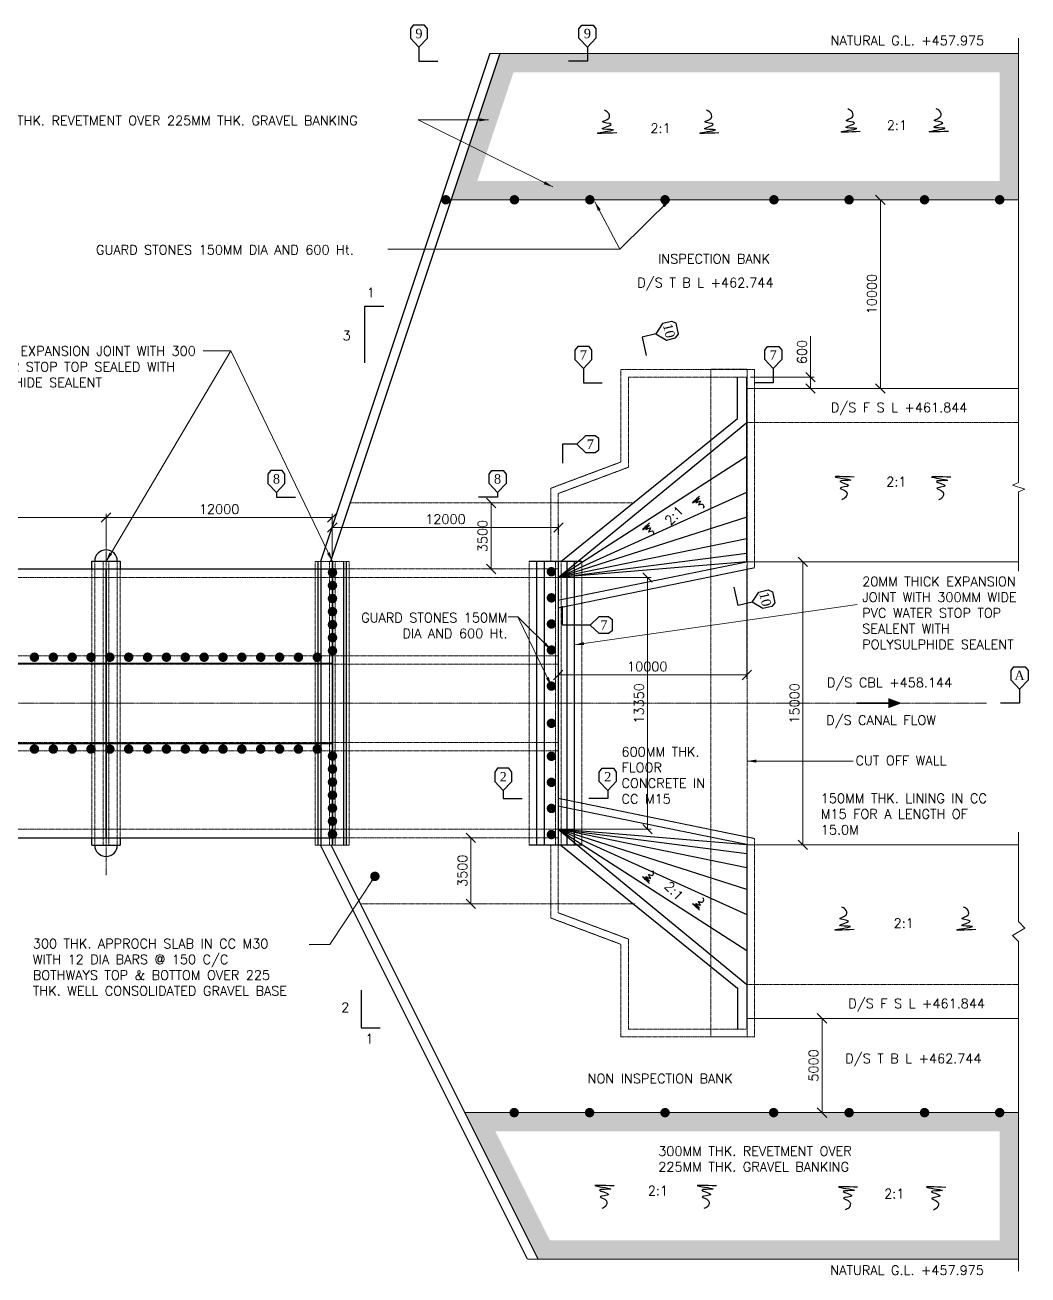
# Model space of a CAD drawing. Header units: millimetres. Extents: x -905235 to 365236, y -24492 to 346419.
# Drawn here: x 192114 to 245303, y 42403 to 108679 of the extents above; entities that cross this region are included whole.
import ezdxf
from ezdxf.enums import TextEntityAlignment as Align

# ---------------------------------------------------------------- set-up
doc = ezdxf.new("R2010")
doc.units = ezdxf.units.MM
doc.header["$LTSCALE"] = 9
doc.linetypes.add('CENTER2', pattern=[1.125, 0.75, -0.125, 0.125, -0.125])
doc.linetypes.add('HIDDEN', pattern=[0.375, 0.25, -0.125])
for name, color, linetype, lineweight in [('CENTER', 8, 'CENTER2', 9), ('R_DASHED', 183, 'HIDDEN', 9), ('R_DIMENSION', 8, 'Continuous', 15), ('R_P.C.C', 94, 'Continuous', 15), ('R_TEXT G', 7, 'Continuous', 18), ('R_TEXT S', 6, 'Continuous', 18), ('SEC MARK', 1, 'Continuous', 25)]:
    doc.layers.add(name, color=color, linetype=linetype, lineweight=lineweight)
doc.styles.add('ROMANS', font='romans.shx')
doc.styles.add('TIMES NR', font='times.ttf')
doc.dimstyles.new('DIM-200', dxfattribs={"dimscale": 200, "dimtxt": 2.5, "dimasz": 2.5, "dimexe": 1, "dimexo": 1, "dimgap": 1, "dimtad": 1, "dimdec": 0, "dimzin": 0, "dimdsep": 46, "dimtxsty": 'ROMANS', "dimblk": 'OBLIQUE', "dimcen": 1, "dimclrd": 256, "dimclre": 256, "dimclrt": 7, "dimadec": 0, "dimazin": 0, "dimtfac": 1, "dimtdec": 0, "dimtofl": 0, "dimtmove": 0, "dimatfit": 3, "dimfxl": 1, "dimtolj": 1, "dimtzin": 0, "dimlwd": 9, "dimlwe": 9, "dimarcsym": 0})
doc.dimstyles.new('DIM-200$0', dxfattribs={"dimscale": 200, "dimtxt": 2.5, "dimasz": 2.5, "dimexe": 1, "dimexo": 1, "dimgap": 1, "dimtad": 1, "dimdec": 0, "dimzin": 0, "dimdsep": 46, "dimtxsty": 'ROMANS', "dimblk": 'OBLIQUE', "dimcen": 1, "dimclrd": 256, "dimclre": 256, "dimclrt": 7, "dimadec": 0, "dimazin": 0, "dimtfac": 1, "dimtdec": 0, "dimtofl": 0, "dimtmove": 0, "dimatfit": 3, "dimfxl": 1, "dimtolj": 1, "dimtzin": 0, "dimlwd": 9, "dimlwe": 9, "dimarcsym": 0})
pattern_1 = [(228.012788, (1005.84, 297), (-11176, -12573), [187.947, -18606.766]), (184.96974, (880.11, 157.3), (16763.999993, 1397.00008), [322.5226, -31929.727]), (132.510447, (558.8, 129.36), (13970.000006, -15366.999995), [227.415, -22514.0975]), (267.27369, (13.97, -219.89), (1397.000003, 27940), [293.7025, -29076.5406]), (292.833654, (0, -513.26), (-6985, 16764), [287.9985, -28511.894]), (357.27369, (111.76, -778.69), (-27940, 1397.000003), [293.7025, -29076.5406]), (37.69424, (405.13, -792.66), (-18160.999999, -13970.000001), [388.4065, -38452.2134]), (72.255328, (712.47, -555.17), (9779.000003, 30733.999999), [366.696, -36302.891]), (121.429566, (824.23, -205.92), (-11176.000002, 18160.999999), [294.697, -29175.05]), (175.23636, (670.56, 45.54), (15367, -1397), [336.442, -16485.665]), (222.397438, (335.28, 73.48), (-16763.9999995, -15367.0000006), [435.093, -43074.225]), (138.814075, (1397, -233.86), (-9779, 8382), [148.5025, -14701.811]), (171.469234, (1285.24, -136.07), (18161, -2793.999997), [282.525, -27970.0514]), (225, (1005.8, -94.2), (-2e-13, -1397), [197.565, -1778.091]), (203.19859, (908.05, 73.48), (6985, 2794), [106.393, -10532.842]), (291.80141, (810.26, 31.57), (-1397, 4191), [150.461, -7372.614]), (30.96376, (866.14, -108.13), (4191, 2794), [244.376, -7901.464]), (161.56505, (1075.7, 17.6), (2794, -1397), [176.708, -4240.994]), (16.38954, (0, 31.57), (13970, 4191), [247.5484, -24507.355]), (70.346176, (237.49, 101.42), (-5588, -15367), [207.6794, -20560.2186]), (293.19859, (1075.69, 297), (-2794, 6985), [212.784, -10426.451]), (343.61046, (1159.51, 101.42), (-13970, 4191), [247.5484, -24507.355]), (339.443955, (0, -834.57), (-6985, 2794), [238.7194, -11697.254]), (294.77514, (223.52, -918.39), (-6985.00001, 15366.999996), [200.02, -19801.9764]), (66.80141, (1089.66, -1100), (2794, 6985), [212.784, -10426.451]), (17.354025, (1173.48, -904.42), (-18161, -5588), [234.1805, -23183.807]), (69.443955, (405.13, -1100), (-2794, -6985), [119.36, -11816.6136]), (101.30993, (1005.84, -1100), (-1397, 5588), [71.233, -7052.097]), (165.96376, (991.87, -1030.15), (4191, -1397), [287.9985, -5471.98]), (186.009006, (712.47, -960.3), (13970, 1397), [266.897, -26422.751]), (303.69007, (866.14, -233.86), (-1397, 2794), [201.478, -4835.477]), (353.157227, (977.9, -401.5), (23749, -2793.999999), [351.756, -34823.805]), (60.945396, (1327.15, -443.41), (-5588, -9779), [143.8295, -14239.166]), (90, (1397, -317.7), (-1397, 1397), [83.82, -1313.18]), (120.256437, (684.53, -918.39), (5588, -9779), [194.077, -19213.6674]), (48.012787, (586.74, -750.75), (11176, 12573), [375.8936, -18418.819]), (0, (838.2, -471.4), (1397, 1397), [363.22, -1033.78]), (325.304846, (1201.42, -471.35), (13970.000005, -9778.999992), [220.885, -21867.624]), (254.0546, (1383.03, -597.08), (-1397, -5588), [203.406, -9966.9075]), (207.645975, (1327.15, -792.66), (-26543.000001, -13969.999998), [331.18, -32786.8554]), (175.426079, (1033.78, -946.33), (-18161, 1397), [350.366, -34686.2156])]

# ---------------------------------------------------------------- blocks, each defined once
blk = doc.blocks.new('_Oblique')
at = {"color": 0, "linetype": 'ByBlock', "lineweight": -2}
blk.add_line((-0.5, -0.5), (0.5, 0.5), dxfattribs=at)
blk = doc.blocks.new('*D51')
at = {"layer": 'Defpoints', "color": 0}
for p in [(230392, 90011), (233769, 90011), (230392, 89411)]:
    blk.add_point(p, dxfattribs=at)
at = {"layer": 'R_DIMENSION', "lineweight": 9}
for p, q in [((233769, 90011), (233769, 92173)), ((230592, 90011), (233969, 90011)), ((233769, 89411), (233769, 90011)), ((230592, 89411), (233969, 89411))]:
    blk.add_line(p, q, dxfattribs=at)
at = {"layer": 'R_DIMENSION', "lineweight": 9, "xscale": 500, "yscale": 500, "zscale": 500}
for p, rotation in [((233769, 90011), 90), ((233769, 89411), 270)]:
    blk.add_blockref('_Oblique', p, dxfattribs=dict(at, rotation=rotation))
at = {"layer": 'R_DIMENSION', "color": 7, "insert": (233319, 91342), "char_height": 500, "attachment_point": 5, "rotation": 90, "style": 'ROMANS'}
blk.add_mtext('\\A1;600', dxfattribs=at)
blk = doc.blocks.new('*D52')
at = {"layer": 'Defpoints', "color": 0}
for p in [(237472, 99411), (238392, 99411), (238392, 89411)]:
    blk.add_point(p, dxfattribs=at)
at = {"layer": 'R_DIMENSION', "lineweight": 9}
for p, q in [((238192, 99411), (237272, 99411)), ((237472, 89411), (237472, 99411)), ((238192, 89411), (237272, 89411))]:
    blk.add_line(p, q, dxfattribs=at)
at = {"layer": 'R_DIMENSION', "lineweight": 9, "xscale": 500, "yscale": 500, "zscale": 500}
for p, rotation in [((237472, 99411), 90), ((237472, 89411), 270)]:
    blk.add_blockref('_Oblique', p, dxfattribs=dict(at, rotation=rotation))
at = {"layer": 'R_DIMENSION', "color": 7, "insert": (237022, 94411), "char_height": 500, "attachment_point": 5, "rotation": 90, "style": 'ROMANS'}
blk.add_mtext('\\A1;10000', dxfattribs=at)
blk = doc.blocks.new('*D4')
at = {"layer": 'Defpoints', "color": 0}
for p in [(234189, 56011), (234189, 51011), (234379, 51011)]:
    blk.add_point(p, dxfattribs=at)
at = {"layer": 'R_DIMENSION', "lineweight": 9}
for p, q in [((234379, 56011), (234379, 51011)), ((234389, 56011), (234579, 56011)), ((234389, 51011), (234579, 51011))]:
    blk.add_line(p, q, dxfattribs=at)
at = {"layer": 'R_DIMENSION', "lineweight": 9, "xscale": 500, "yscale": 500, "zscale": 500}
for p, rotation in [((234379, 56011), 90), ((234379, 51011), 270)]:
    blk.add_blockref('_Oblique', p, dxfattribs=dict(at, rotation=rotation))
at = {"layer": 'R_DIMENSION', "color": 7, "insert": (233929, 53511), "char_height": 500, "attachment_point": 5, "rotation": 90, "style": 'ROMANS'}
blk.add_mtext('\\A1;5000', dxfattribs=at)
blk = doc.blocks.new('*D53')
at = {"layer": 'Defpoints', "color": 0}
for p in [(232456, 80211), (232456, 65211), (233368, 65211)]:
    blk.add_point(p, dxfattribs=at)
at = {"layer": 'R_DIMENSION', "lineweight": 9}
for p, q in [((232656, 80211), (233568, 80211)), ((233368, 80211), (233368, 65211)), ((232656, 65211), (233568, 65211))]:
    blk.add_line(p, q, dxfattribs=at)
at = {"layer": 'R_DIMENSION', "lineweight": 9, "xscale": 500, "yscale": 500, "zscale": 500}
for p, rotation in [((233368, 80211), 90), ((233368, 65211), 270)]:
    blk.add_blockref('_Oblique', p, dxfattribs=dict(at, rotation=rotation))
at = {"layer": 'R_DIMENSION', "color": 7, "insert": (232918, 72711), "char_height": 500, "attachment_point": 5, "rotation": 90, "style": 'ROMANS'}
blk.add_mtext('\\A1;15000', dxfattribs=at)
blk = doc.blocks.new('*D55')
at = {"layer": 'Defpoints', "color": 0}
for p in [(220392, 79386), (220392, 66036), (225125, 66036)]:
    blk.add_point(p, dxfattribs=at)
at = {"layer": 'R_DIMENSION', "lineweight": 9}
for p, q in [((220592, 79386), (225325, 79386)), ((225125, 79386), (225125, 66036)), ((220592, 66036), (225325, 66036))]:
    blk.add_line(p, q, dxfattribs=at)
at = {"layer": 'R_DIMENSION', "lineweight": 9, "xscale": 500, "yscale": 500, "zscale": 500}
for p, rotation in [((225125, 79386), 90), ((225125, 66036), 270)]:
    blk.add_blockref('_Oblique', p, dxfattribs=dict(at, rotation=rotation))
at = {"layer": 'R_DIMENSION', "color": 7, "insert": (224675, 72711), "char_height": 500, "attachment_point": 5, "rotation": 90, "style": 'ROMANS'}
blk.add_mtext('\\A1;13350', dxfattribs=at)
blk = doc.blocks.new('*D61')
at = {"layer": 'Defpoints', "color": 0}
for p in [(230392, 80211), (220392, 74854), (230392, 74218)]:
    blk.add_point(p, dxfattribs=at)
at = {"layer": 'R_DIMENSION', "lineweight": 9}
for p, q in [((230392, 80011), (230392, 74018)), ((220392, 74654), (220392, 74018)), ((220392, 74218), (230392, 74218))]:
    blk.add_line(p, q, dxfattribs=at)
at = {"layer": 'R_DIMENSION', "lineweight": 9, "xscale": 500, "yscale": 500, "zscale": 500, "rotation": 180}
blk.add_blockref('_Oblique', (220392, 74218), dxfattribs=at)
at = {"layer": 'R_DIMENSION', "lineweight": 9, "xscale": 500, "yscale": 500, "zscale": 500}
blk.add_blockref('_Oblique', (230392, 74218), dxfattribs=at)
at = {"layer": 'R_DIMENSION', "color": 7, "insert": (225114, 74668), "char_height": 500, "attachment_point": 5, "style": 'ROMANS'}
blk.add_mtext('\\A1;10000', dxfattribs=at)
blk = doc.blocks.new('*D119')
at = {"layer": 'Defpoints', "color": 0}
for p in [(196410, 82562), (184410, 81960), (196410, 81441)]:
    blk.add_point(p, dxfattribs=at)
at = {"layer": 'R_DIMENSION', "lineweight": 9}
for p, q in [((184410, 82160), (184410, 82762)), ((184410, 82562), (196410, 82562)), ((196410, 81641), (196410, 82762))]:
    blk.add_line(p, q, dxfattribs=at)
at = {"layer": 'R_DIMENSION', "lineweight": 9, "xscale": 500, "yscale": 500, "zscale": 500, "rotation": 180}
blk.add_blockref('_Oblique', (184410, 82562), dxfattribs=at)
at = {"layer": 'R_DIMENSION', "lineweight": 9, "xscale": 500, "yscale": 500, "zscale": 500}
blk.add_blockref('_Oblique', (196410, 82562), dxfattribs=at)
at = {"layer": 'R_DIMENSION', "color": 7, "insert": (190410, 83012), "char_height": 500, "attachment_point": 5, "style": 'ROMANS'}
blk.add_mtext('\\A1;12000', dxfattribs=at)
blk = doc.blocks.new('*D120')
at = {"layer": 'Defpoints', "color": 0}
for p in [(208410, 82562), (196410, 81441), (208410, 80236)]:
    blk.add_point(p, dxfattribs=at)
at = {"layer": 'R_DIMENSION', "lineweight": 9}
for p, q in [((196410, 81641), (196410, 82762)), ((196410, 82562), (208410, 82562)), ((208410, 80436), (208410, 82762))]:
    blk.add_line(p, q, dxfattribs=at)
at = {"layer": 'R_DIMENSION', "lineweight": 9, "xscale": 500, "yscale": 500, "zscale": 500, "rotation": 180}
blk.add_blockref('_Oblique', (196410, 82562), dxfattribs=at)
at = {"layer": 'R_DIMENSION', "lineweight": 9, "xscale": 500, "yscale": 500, "zscale": 500}
blk.add_blockref('_Oblique', (208410, 82562), dxfattribs=at)
at = {"layer": 'R_DIMENSION', "color": 7, "insert": (202410, 83012), "char_height": 500, "attachment_point": 5, "style": 'ROMANS'}
blk.add_mtext('\\A1;12000', dxfattribs=at)
blk = doc.blocks.new('*D178')
at = {"layer": 'Defpoints', "color": 0}
for p in [(208410, 82030), (220410, 81441), (208410, 80236)]:
    blk.add_point(p, dxfattribs=at)
at = {"layer": 'R_DIMENSION', "lineweight": 9}
for p, q in [((208410, 80436), (208410, 82230)), ((220410, 81641), (220410, 82230)), ((220410, 82030), (208410, 82030))]:
    blk.add_line(p, q, dxfattribs=at)
at = {"layer": 'R_DIMENSION', "lineweight": 9, "xscale": 500, "yscale": 500, "zscale": 500, "rotation": 180}
blk.add_blockref('_Oblique', (208410, 82030), dxfattribs=at)
at = {"layer": 'R_DIMENSION', "lineweight": 9, "xscale": 500, "yscale": 500, "zscale": 500}
blk.add_blockref('_Oblique', (220410, 82030), dxfattribs=at)
at = {"layer": 'R_DIMENSION', "color": 7, "insert": (214410, 82480), "char_height": 500, "attachment_point": 5, "style": 'ROMANS'}
blk.add_mtext('\\A1;12000', dxfattribs=at)
blk = doc.blocks.new('*D210')
at = {"layer": 'Defpoints', "color": 0}
for p in [(216700, 65586), (215760, 62086), (216700, 62086)]:
    blk.add_point(p, dxfattribs=at)
at = {"layer": 'R_DIMENSION', "lineweight": 9}
for p, q in [((216500, 65586), (215560, 65586)), ((215760, 65586), (215760, 62086)), ((216500, 62086), (215560, 62086))]:
    blk.add_line(p, q, dxfattribs=at)
at = {"layer": 'R_DIMENSION', "lineweight": 9, "xscale": 500, "yscale": 500, "zscale": 500}
for p, rotation in [((215760, 65586), 90), ((215760, 62086), 270)]:
    blk.add_blockref('_Oblique', p, dxfattribs=dict(at, rotation=rotation))
at = {"layer": 'R_DIMENSION', "color": 7, "insert": (215310, 63836), "char_height": 500, "attachment_point": 5, "rotation": 90, "style": 'ROMANS'}
blk.add_mtext('\\A1;3500', dxfattribs=at)
blk = doc.blocks.new('*D209')
at = {"layer": 'Defpoints', "color": 0}
for p in [(216830, 83336), (217770, 83336), (217770, 79836)]:
    blk.add_point(p, dxfattribs=at)
at = {"layer": 'R_DIMENSION', "lineweight": 9}
for p, q in [((217570, 83336), (216630, 83336)), ((216830, 79836), (216830, 83336)), ((217570, 79836), (216630, 79836))]:
    blk.add_line(p, q, dxfattribs=at)
at = {"layer": 'R_DIMENSION', "lineweight": 9, "xscale": 500, "yscale": 500, "zscale": 500}
for p, rotation in [((216830, 83336), 90), ((216830, 79836), 270)]:
    blk.add_blockref('_Oblique', p, dxfattribs=dict(at, rotation=rotation))
at = {"layer": 'R_DIMENSION', "color": 7, "insert": (216380, 81586), "char_height": 500, "attachment_point": 5, "rotation": 90, "style": 'ROMANS'}
blk.add_mtext('\\A1;3500', dxfattribs=at)

msp = doc.modelspace()

# ---------------------------------------------------------------- hatches: boundary and pattern name
h = msp.add_hatch()
h.set_pattern_fill('GRAVEL', color=22, scale=55)
h.set_pattern_definition(pattern_1)
h.paths.add_polyline_path([(244792.1, 107173.5), (217298.2, 107173.5), (214710.8, 99411.4), (217943.5, 99411.4, -1), (218193.5, 99411.4), (221943.5, 99411.4, -1), (222193.5, 99411.4), (225929.5, 99411.4, -1), (226179.5, 99411.4), (231704.5, 99411.4, -1), (231954.5, 99411.4), (235690.4, 99411.4, -1), (235940.4, 99411.4), (239690.4, 99411.4, -1), (239940.4, 99411.4), (243676.3, 99411.4, -1), (243926.3, 99411.4), (244792.1, 99411.4)])
h.paths.add_polyline_path([(243792.1, 106173.5), (243792.1, 100411.4), (216098.2, 100411.4), (218018.9, 106173.5)], flags=16)
edge = h.paths.add_edge_path(flags=0)
edge.add_spline(control_points=[(235752.4, 104227.8), (235681.1, 104213.2), (236070.3, 104122.8), (236083.3, 103741.1), (235339.8, 103586.9), (236543.2, 103510.9), (235145.6, 103182.8), (236860.6, 103243.7), (234732, 102955.5), (235814.6, 103004), (236407.4, 103030.5)], knot_values=[0, 0, 0, 0, 218.2332091, 522.7805026, 917.537565, 1385.4050916, 1904.3575736, 2487.2395545, 3291.1119771, 4264.3066484, 4264.3066484, 4264.3066484, 4264.3066484], degree=3, periodic=0)
edge = h.paths.add_edge_path(flags=0)
edge.add_spline(control_points=[(228260.2, 104158.4), (228189, 104143.7), (228578.2, 104053.4), (228591.2, 103671.6), (227847.6, 103517.4), (229051, 103441.4), (227653.4, 103113.3), (229368.5, 103174.3), (227239.8, 102886.1), (228322.4, 102934.5), (228915.3, 102961.1)], knot_values=[0, 0, 0, 0, 218.2332091, 522.7805026, 917.537565, 1385.4050916, 1904.3575736, 2487.2395545, 3291.1119771, 4264.3066484, 4264.3066484, 4264.3066484, 4264.3066484], degree=3, periodic=0)
edge = h.paths.add_edge_path(flags=0)
edge.add_spline(control_points=[(240425.5, 104237), (240354.2, 104222.3), (240743.4, 104132), (240756.4, 103750.2), (240012.9, 103596), (241216.3, 103520), (239818.7, 103191.9), (241533.7, 103252.9), (239405.1, 102964.6), (240487.6, 103013.1), (241080.5, 103039.6)], knot_values=[0, 0, 0, 0, 218.2332091, 522.7805026, 917.537565, 1385.4050916, 1904.3575736, 2487.2395545, 3291.1119771, 4264.3066484, 4264.3066484, 4264.3066484, 4264.3066484], degree=3, periodic=0)
edge = h.paths.add_edge_path(flags=0)
edge.add_spline(control_points=[(222840.2, 104158.4), (222769, 104143.7), (223158.2, 104053.4), (223171.2, 103671.6), (222427.6, 103517.4), (223631, 103441.4), (222233.4, 103113.3), (223948.5, 103174.3), (221819.8, 102886.1), (222902.4, 102934.5), (223495.3, 102961.1)], knot_values=[0, 0, 0, 0, 218.2332091, 522.7805026, 917.537565, 1385.4050916, 1904.3575736, 2487.2395545, 3291.1119771, 4264.3066484, 4264.3066484, 4264.3066484, 4264.3066484], degree=3, periodic=0)
h.paths.add_polyline_path([(225227.5, 102833.8), (226382.3, 102833.8), (226382.3, 103583.8), (225227.5, 103583.8)], flags=8)
h.paths.add_polyline_path([(237761.7, 102993.8), (238916.5, 102993.8), (238916.5, 103743.8), (237761.7, 103743.8)], flags=8)
h = msp.add_hatch()
h.set_pattern_fill('GRAVEL', color=22, scale=55)
h.set_pattern_definition(pattern_1)
h.paths.add_polyline_path([(244792.1, 51011.4), (243926.3, 51011.4, -1), (243676.3, 51011.4), (239940.4, 51011.4, -1), (239690.4, 51011.4), (235940.4, 51011.4, -1), (235690.4, 51011.4), (231940.4, 51011.4, -1), (231690.4, 51011.4), (226179.5, 51011.4, -1), (225929.5, 51011.4), (222179.5, 51011.4, -1), (221929.5, 51011.4), (218179.5, 51011.4, -1), (217929.5, 51011.4), (215438.6, 51011.4), (219319.6, 43249.4), (244792.1, 43249.4)])
h.paths.add_polyline_path([(243792.1, 50011.4), (243792.1, 44249.4), (219937.7, 44249.4), (217056.6, 50011.4)], flags=16)
edge = h.paths.add_edge_path(flags=0)
edge.add_spline(control_points=[(228260.2, 46337), (228189, 46351.6), (228578.2, 46442), (228591.2, 46823.7), (227847.6, 46977.9), (229051, 47053.9), (227653.4, 47382.1), (229368.5, 47321.1), (227239.8, 47609.3), (228322.4, 47560.8), (228915.3, 47534.3)], knot_values=[0, 0, 0, 0, 218.2332091, 522.7805026, 917.537565, 1385.4050916, 1904.3575736, 2487.2395545, 3291.1119771, 4264.3066484, 4264.3066484, 4264.3066484, 4264.3066484], degree=3, periodic=0)
edge = h.paths.add_edge_path(flags=0)
edge.add_spline(control_points=[(222840.2, 46337), (222769, 46351.6), (223158.2, 46442), (223171.2, 46823.7), (222427.6, 46977.9), (223631, 47053.9), (222233.4, 47382.1), (223948.5, 47321.1), (221819.8, 47609.3), (222902.4, 47560.8), (223495.3, 47534.3)], knot_values=[0, 0, 0, 0, 218.2332091, 522.7805026, 917.537565, 1385.4050916, 1904.3575736, 2487.2395545, 3291.1119771, 4264.3066484, 4264.3066484, 4264.3066484, 4264.3066484], degree=3, periodic=0)
edge = h.paths.add_edge_path(flags=0)
edge.add_spline(control_points=[(235752.4, 46267.5), (235681.1, 46282.2), (236070.3, 46372.5), (236083.3, 46754.3), (235339.8, 46908.4), (236543.2, 46984.5), (235145.6, 47312.6), (236860.6, 47251.6), (234732, 47539.8), (235814.6, 47491.4), (236407.4, 47464.8)], knot_values=[0, 0, 0, 0, 218.2332091, 522.7805026, 917.537565, 1385.4050916, 1904.3575736, 2487.2395545, 3291.1119771, 4264.3066484, 4264.3066484, 4264.3066484, 4264.3066484], degree=3, periodic=0)
edge = h.paths.add_edge_path(flags=0)
edge.add_spline(control_points=[(240425.5, 46258.4), (240354.2, 46273.1), (240743.4, 46363.4), (240756.4, 46745.2), (240012.9, 46899.3), (241216.3, 46975.4), (239818.7, 47303.5), (241533.7, 47242.5), (239405.1, 47530.7), (240487.6, 47482.2), (241080.5, 47455.7)], knot_values=[0, 0, 0, 0, 218.2332091, 522.7805026, 917.537565, 1385.4050916, 1904.3575736, 2487.2395545, 3291.1119771, 4264.3066484, 4264.3066484, 4264.3066484, 4264.3066484], degree=3, periodic=0)
h.paths.add_polyline_path([(225227.5, 46911.5), (226382.3, 46911.5), (226382.3, 47661.5), (225227.5, 47661.5)], flags=8)
h.paths.add_polyline_path([(237761.7, 46751.5), (238916.5, 46751.5), (238916.5, 47501.5), (237761.7, 47501.5)], flags=8)

# ---------------------------------------------------------------- linework, layer by layer
for p, q in [((216771.1, 107173.5), (207792.1, 80236.4)), ((217298.2, 107173.5), (208319.1, 80236.4)), ((229892.1, 87818.5), (229892.1, 90011.4)), ((230392.1, 89411.4), (230392.1, 90011.4)), ((230392.1, 87611.4), (230392.1, 89411.4)), ((220392.1, 79386.4), (230392.1, 87611.4)), ((220535, 80236.4), (229892.1, 87818.5)), ((230392.1, 80211.4), (230392.1, 87611.4)), ((195660.1, 80247.7), (197160.1, 80247.7)), ((195660.1, 79836.4), (195660.1, 80247.7)), ((197160.1, 80247.7), (197160.1, 79836.4)), ((207660.1, 65186.4), (207660.1, 80236.4)), ((207810.1, 80236.4), (207810.1, 65186.4)), ((208400.1, 80236.4), (208400.1, 65186.4)), ((208420.1, 80236.4), (208420.1, 65186.4)), ((209010.1, 80236.4), (209010.1, 65186.4)), ((209160.1, 65186.4), (209160.1, 80236.4)), ((221642.1, 80236.4), (218842.1, 80236.4)), ((219242.1, 80236.4), (219242.1, 65186.4)), ((219642.1, 80236.4), (219642.1, 65186.4)), ((220392.1, 80236.4), (220392.1, 65186.4)), ((230392.1, 80211.4), (220392.1, 79386.4)), ((220842.1, 80236.4), (220842.1, 65186.4)), ((221242.1, 80236.4), (221242.1, 65186.4)), ((4400.1, 79836.4), (208400.1, 79836.4)), ((196400.1, 79836.4), (196400.1, 65586.4)), ((196420.1, 79836.4), (196420.1, 65586.4)), ((4420.1, 74836.4), (208400.1, 74836.4)), ((4420.1, 70586.4), (208400.1, 70586.4)), ((230392.1, 65211.4), (220392.1, 66036.4)), ((220392.1, 66036.4), (230392.1, 57811.4)), ((4400.1, 65586.4), (208400.1, 65586.4)), ((195660.1, 65197.7), (195660.1, 65586.4)), ((195660.1, 65197.7), (197160.1, 65197.7)), ((197160.1, 65586.4), (197160.1, 65197.7)), ((218760.6, 43249.4), (207792.1, 65186.4)), ((219319.6, 43249.4), (208351.1, 65186.4)), ((221642.1, 65186.4), (218842.1, 65186.4)), ((220535, 65186.4), (229892.1, 57604.3)), ((230392.1, 65211.4), (230392.1, 57811.4)), ((230392.1, 57811.4), (230392.1, 56011.4)), ((229892.1, 57604.3), (229892.1, 55411.4)), ((230392.1, 56011.4), (230392.1, 55411.4))]:
    msp.add_line(p, q)
at = {"color": 253}
for p, q in [((220392.1, 79386.4), (230392.1, 85817.8)), ((220392.1, 79386.4), (230392.1, 83911.4)), ((230392.1, 82576.5), (220392.1, 79386.4)), ((230392.1, 81435.8), (220392.1, 79386.4)), ((220392.1, 79386.4), (230392.1, 80675.3)), ((220392.1, 66036.4), (230392.1, 59605)), ((220392.1, 66036.4), (230392.1, 61511.4)), ((220392.1, 66036.4), (230392.1, 64747.6)), ((230392.1, 63987), (220392.1, 66036.4)), ((230392.1, 62846.3), (220392.1, 66036.4))]:
    msp.add_line(p, q, dxfattribs=at)
at = {"const_width": 250}
for points in [[(214303.5, 99411.4, 1), (214553.5, 99411.4, 1)], [(217943.5, 99411.4, 1), (218193.5, 99411.4, 1)], [(221943.5, 99411.4, 1), (222193.5, 99411.4, 1)], [(225929.5, 99411.4, 1), (226179.5, 99411.4, 1)], [(231704.5, 99411.4, 1), (231954.5, 99411.4, 1)], [(235690.4, 99411.4, 1), (235940.4, 99411.4, 1)], [(239690.4, 99411.4, 1), (239940.4, 99411.4, 1)], [(243676.3, 99411.4, 1), (243926.3, 99411.4, 1)], [(208420.1, 79778.2, -1), (208420.1, 79528.2, -1)], [(220030.2, 79814.3, -1), (220030.2, 79564.3, -1)], [(208420.1, 79086.4, -1), (208420.1, 78836.4, -1)], [(208420.1, 78394.6, -1), (208420.1, 78144.6, -1)], [(220030.2, 78430.7, -1), (220030.2, 78180.7, -1)], [(208420.1, 77702.9, -1), (208420.1, 77452.9, -1)], [(208420.1, 77011.1, -1), (208420.1, 76761.1, -1)], [(220030.2, 77047.2, -1), (220030.2, 76797.2, -1)], [(208420.1, 76319.3, -1), (208420.1, 76069.3, -1)], [(208420.1, 75627.5, -1), (208420.1, 75377.5, -1)], [(220030.2, 75663.7, -1), (220030.2, 75413.7, -1)], [(192614.2, 75284.2, 1), (192614.2, 75034.2, 1)], [(193614.2, 75284.2, 1), (193614.2, 75034.2, 1)], [(194614.2, 75284.2, 1), (194614.2, 75034.2, 1)], [(195614.2, 75284.2, 1), (195614.2, 75034.2, 1)], [(196614.2, 75284.2, 1), (196614.2, 75034.2, 1)], [(197614.2, 75284.2, 1), (197614.2, 75034.2, 1)], [(198614.2, 75284.2, 1), (198614.2, 75034.2, 1)], [(199614.2, 75284.2, 1), (199614.2, 75034.2, 1)], [(200614.2, 75284.2, 1), (200614.2, 75034.2, 1)], [(201614.2, 75284.2, 1), (201614.2, 75034.2, 1)], [(202614.2, 75284.2, 1), (202614.2, 75034.2, 1)], [(203614.2, 75284.2, 1), (203614.2, 75034.2, 1)], [(204614.2, 75284.2, 1), (204614.2, 75034.2, 1)], [(205614.2, 75284.2, 1), (205614.2, 75034.2, 1)], [(206614.2, 75284.2, 1), (206614.2, 75034.2, 1)], [(207614.2, 75284.2, 1), (207614.2, 75034.2, 1)], [(220030.2, 73501.7, 1), (220030.2, 73751.7, 1)], [(220030.2, 71528.1, 1), (220030.2, 71778.1, 1)], [(192614.2, 70161.1, -1), (192614.2, 70411.1, -1)], [(193614.2, 70161.1, -1), (193614.2, 70411.1, -1)], [(194614.2, 70161.1, -1), (194614.2, 70411.1, -1)], [(195614.2, 70161.1, -1), (195614.2, 70411.1, -1)], [(196614.2, 70161.1, -1), (196614.2, 70411.1, -1)], [(197614.2, 70161.1, -1), (197614.2, 70411.1, -1)], [(198614.2, 70161.1, -1), (198614.2, 70411.1, -1)], [(199614.2, 70161.1, -1), (199614.2, 70411.1, -1)], [(200614.2, 70161.1, -1), (200614.2, 70411.1, -1)], [(201614.2, 70161.1, -1), (201614.2, 70411.1, -1)], [(202614.2, 70161.1, -1), (202614.2, 70411.1, -1)], [(203614.2, 70161.1, -1), (203614.2, 70411.1, -1)], [(204614.2, 70161.1, -1), (204614.2, 70411.1, -1)], [(205614.2, 70161.1, -1), (205614.2, 70411.1, -1)], [(206614.2, 70161.1, -1), (206614.2, 70411.1, -1)], [(207614.2, 70161.1, -1), (207614.2, 70411.1, -1)], [(208420.1, 69795.3, 1), (208420.1, 70045.3, 1)], [(220030.2, 69781.7, 1), (220030.2, 70031.7, 1)], [(208420.1, 69103.5, 1), (208420.1, 69353.5, 1)], [(208420.1, 68411.7, 1), (208420.1, 68661.7, 1)], [(220030.2, 68398.1, 1), (220030.2, 68648.1, 1)], [(208420.1, 67720, 1), (208420.1, 67970, 1)], [(208420.1, 67028.2, 1), (208420.1, 67278.2, 1)], [(220030.2, 67014.6, 1), (220030.2, 67264.6, 1)], [(208420.1, 66336.4, 1), (208420.1, 66586.4, 1)], [(208420.1, 65644.6, 1), (208420.1, 65894.6, 1)], [(220030.2, 65631, 1), (220030.2, 65881, 1)], [(217929.5, 51011.4, -1), (218179.5, 51011.4, -1)], [(221929.5, 51011.4, -1), (222179.5, 51011.4, -1)], [(225929.5, 51011.4, -1), (226179.5, 51011.4, -1)], [(231690.4, 51011.4, -1), (231940.4, 51011.4, -1)], [(235690.4, 51011.4, -1), (235940.4, 51011.4, -1)], [(239690.4, 51011.4, -1), (239940.4, 51011.4, -1)], [(243676.3, 51011.4, -1), (243926.3, 51011.4, -1)]]:
    msp.add_lwpolyline(points, format="xyb", close=True, dxfattribs=at)
for points in [[(210137.6, 90771.7), (210137.6, 93771.7), (211137.6, 93771.7)], [(209939.8, 57509.6), (209939.8, 55509.6), (210939.8, 55509.6)]]:
    msp.add_lwpolyline(points)
at = {"const_width": 100}
msp.add_lwpolyline([(237894.5, 72722.7), (236213.6, 72722.7)], dxfattribs=at)
for centre, start, end in [((196410.1, 80247.7), 0, 180), ((196410.1, 65197.7), 180, 0)]:
    msp.add_arc(centre, 600, start, end)
for points, end_tangent in [([(223495.3, 102961.1), (222522.1, 102961.1), (223308.1, 103129.4), (222727.9, 103185.6), (223195.8, 103410.1), (222746.6, 103541), (223083.5, 103746.8), (223027.4, 104046.1), (222840.2, 104158.4)], (0.9794726, 0.2015771)), ([(228915.3, 102961.1), (227942.1, 102961.1), (228728.1, 103129.4), (228147.9, 103185.6), (228615.8, 103410.1), (228166.6, 103541), (228503.5, 103746.8), (228447.4, 104046.1), (228260.2, 104158.4)], (0.9794726, 0.2015771)), ([(236407.4, 103030.5), (235434.2, 103030.5), (236220.3, 103198.9), (235640.1, 103255), (236108, 103479.5), (235658.8, 103610.5), (235995.7, 103816.3), (235939.5, 104115.6), (235752.4, 104227.8)], (0.9794726, 0.2015771)), ([(241080.5, 103039.6), (240107.3, 103039.6), (240893.4, 103208), (240313.2, 103264.1), (240781.1, 103488.6), (240331.9, 103619.6), (240668.8, 103825.4), (240612.6, 104124.7), (240425.5, 104237)], (0.9794726, 0.2015771)), ([(236087.4, 84705.7), (235114.2, 84705.7), (235900.3, 84537.4), (235320.1, 84481.2), (235788, 84256.7), (235338.8, 84125.8), (235675.7, 83920), (235619.5, 83620.7), (235432.4, 83508.4)], (0.9794726, -0.2015771)), ([(241210.4, 84697.3), (240237.2, 84697.3), (241023.2, 84528.9), (240443, 84472.8), (240910.9, 84248.3), (240461.8, 84117.4), (240798.6, 83911.6), (240742.5, 83612.2), (240555.3, 83500)], (0.9794726, -0.2015771)), ([(227885.2, 83704.2), (227541.1, 83360.2), (227878.6, 83578.5), (227693.3, 83353.6), (227938.1, 83439.6), (227825.6, 83234.5), (228017.4, 83280.9), (228103.4, 83155.2), (228076.9, 83049.3)], (0.8351283, 0.5500552)), ([(225231.9, 82275.9), (224887.8, 81931.8), (225225.3, 82150.2), (225040, 81925.3), (225284.8, 82011.3), (225172.3, 81806.2), (225364.1, 81852.6), (225450.1, 81726.9), (225423.6, 81621)], (0.8351283, 0.5500552)), ([(225231.9, 63169.4), (224887.8, 63513.5), (225225.3, 63295.1), (225040, 63520.1), (225284.8, 63434), (225172.3, 63639.1), (225364.1, 63592.8), (225450.1, 63718.5), (225423.6, 63824.3)], (0.8351283, -0.5500552)), ([(227885.2, 61741.1), (227541.1, 62085.2), (227878.6, 61866.8), (227693.3, 62091.8), (227938.1, 62005.7), (227825.6, 62210.8), (228017.4, 62164.5), (228103.4, 62290.2), (228076.9, 62396)], (0.8351283, -0.5500552)), ([(236077.4, 60717.1), (235104.2, 60717.1), (235890.3, 60885.5), (235310.1, 60941.6), (235778, 61166.1), (235328.8, 61297), (235665.7, 61502.8), (235609.5, 61802.1), (235422.4, 61914.4)], (0.9794726, 0.2015771)), ([(242541.9, 60717.1), (241568.7, 60717.1), (242354.7, 60885.5), (241774.5, 60941.6), (242242.4, 61166.1), (241793.2, 61297), (242130.1, 61502.8), (242074, 61802.1), (241886.8, 61914.4)], (0.9794726, 0.2015771)), ([(223355.3, 47124.3), (222382.1, 47124.3), (223168.1, 46955.9), (222587.9, 46899.8), (223055.8, 46675.3), (222606.6, 46544.3), (222943.5, 46338.5), (222887.4, 46039.2), (222700.2, 45927)], (0.9794726, -0.2015771)), ([(228775.3, 47124.3), (227802.1, 47124.3), (228588.1, 46955.9), (228007.9, 46899.8), (228475.8, 46675.3), (228026.6, 46544.3), (228363.5, 46338.5), (228307.4, 46039.2), (228120.2, 45927)], (0.9794726, -0.2015771)), ([(236267.4, 47054.8), (235294.2, 47054.8), (236080.3, 46886.4), (235500.1, 46830.3), (235968, 46605.8), (235518.8, 46474.9), (235855.7, 46269.1), (235799.5, 45969.7), (235612.4, 45857.5)], (0.9794726, -0.2015771)), ([(240940.5, 47045.7), (239967.3, 47045.7), (240753.4, 46877.3), (240173.2, 46821.2), (240641.1, 46596.7), (240191.9, 46465.7), (240528.8, 46260), (240472.6, 45960.6), (240285.5, 45848.4)], (0.9794726, -0.2015771))]:
    msp.add_spline(points, degree=3, dxfattribs=dict(end_tangent=end_tangent))
msp.add_solid([(237894.5, 72989.3), (238614.5, 72722.7), (237894.5, 72456)])
at = {"layer": 'CENTER'}
for p, q in [((196410.1, 81847.7), (196410.1, 79836.4)), ((-30474.8, 72722.7), (243103.6, 72722.7)), ((196410.1, 65586.4), (196410.1, 63597.7))]:
    msp.add_line(p, q, dxfattribs=at)
at = {"layer": 'R_DASHED'}
for p, q in [((230792.1, 90411.4), (223717.1, 90411.4)), ((223717.1, 90411.4), (223717.1, 85510)), ((230792.1, 79898.2), (230792.1, 90411.4)), ((224117.1, 90011.4), (224117.1, 85232.7)), ((230392.1, 90011.4), (224117.1, 90011.4)), ((230392.1, 87611.4), (244792.1, 87611.4)), ((219992.1, 84113.6), (223717.1, 85510)), ((220392.1, 83836.4), (224117.1, 85232.7)), ((219992.1, 80236.4), (219992.1, 84113.6)), ((220392.1, 79836.4), (220392.1, 83836.4)), ((224437.8, 83336.4), (209364.5, 83336.4)), ((195810.1, 65197.7), (195810.1, 80247.7)), ((197010.1, 80247.7), (197010.1, 65197.7)), ((207510.1, 80236.4), (209310.1, 80236.4)), ((207510.1, 80236.4), (207510.1, 65186.4)), ((209310.1, 80236.4), (209310.1, 65186.4)), ((218842.1, 80236.4), (218842.1, 65186.4)), ((230392.1, 80211.4), (220392.1, 78180.4)), ((221642.1, 80236.4), (221642.1, 65186.4)), ((195660.1, 65586.4), (195660.1, 79836.4)), ((197160.1, 79836.4), (197160.1, 65586.4)), ((208420.1, 79836.4), (220392.1, 79836.4)), ((230792.1, 79898.2), (220392.1, 77768.4)), ((-7583.9, 79386.4), (220392.1, 79386.4)), ((-7583.9, 75236.4), (220392.1, 75236.4)), ((-7583.9, 74786.4), (220392.1, 74786.4)), ((-7583.9, 70636.4), (220392.1, 70636.4)), ((-7583.9, 70186.4), (220392.1, 70186.4)), ((230792.1, 65547.2), (220392.1, 67677)), ((230392.1, 65233.9), (220392.1, 67265)), ((-7583.9, 66036.4), (220392.1, 66036.4)), ((207510.1, 65186.4), (209310.1, 65186.4)), ((209310.1, 65186.4), (207510.1, 65186.4)), ((208420.1, 65586.4), (220392.1, 65586.4)), ((219992.1, 65208.9), (219992.1, 61331.7)), ((220392.1, 65608.9), (220392.1, 61608.9)), ((230792.1, 65547.2), (230792.1, 55011.4)), ((224464.6, 62086.4), (209913.1, 62086.4)), ((219992.1, 61331.7), (223717.1, 59935.4)), ((220392.1, 61608.9), (224117.1, 60212.6)), ((223717.1, 55033.9), (223717.1, 59935.4)), ((224117.1, 55433.9), (224117.1, 60212.6)), ((230392.1, 57811.4), (244792.1, 57811.4)), ((230792.1, 55033.9), (223717.1, 55033.9)), ((230392.1, 55433.9), (224117.1, 55433.9))]:
    msp.add_line(p, q, dxfattribs=at)
at = {"layer": 'R_DASHED', "color": 1, "linetype": 'HIDDEN', "lineweight": 20}
msp.add_lwpolyline([(228484.1, 90422.7), (228484.1, 55022.7), (230404.1, 55022.7), (230404.1, 90422.7)], close=True, dxfattribs=at)
at = {"layer": 'R_DASHED', "color": 6, "linetype": 'HIDDEN', "lineweight": 20}
for points in [[(196260.1, 80236.4), (196560.1, 80236.4), (196560.1, 65186.4), (196260.1, 65186.4)], [(208260.1, 80236.4), (208560.1, 80236.4), (208560.1, 65186.4), (208260.1, 65186.4)], [(220242.1, 80236.4), (220542.1, 80236.4), (220542.1, 65186.4), (220242.1, 65186.4)]]:
    msp.add_lwpolyline(points, close=True, dxfattribs=at)
at = {"layer": 'R_P.C.C'}
for p, q in [((244792.1, 84426), (244792.1, 107980.4)), ((216771.1, 107173.5), (244792.1, 107173.5)), ((214183.8, 99411.4), (244792.1, 99411.4)), ((230392.1, 89411.4), (244792.1, 89411.4)), ((244792.1, 84426), (244474.4, 84273.5)), ((244474.4, 84273.5), (245135.5, 84077.2)), ((245135.5, 84077.2), (244792.1, 83924)), ((244792.1, 79726.5), (244792.1, 83924)), ((230392.1, 80211.4), (244792.1, 80211.4)), ((244792.1, 65883.3), (244792.1, 61148.4)), ((230392.1, 65211.4), (244792.1, 65211.4)), ((245135.5, 60795.2), (244792.1, 61148.4)), ((244474.4, 60402.1), (245135.5, 60795.2)), ((244792.1, 60079.6), (244474.4, 60402.1)), ((244792.1, 60079.6), (244792.1, 42604.8)), ((230392.1, 56011.4), (244792.1, 56011.4)), ((215438.6, 51011.4), (244792.1, 51011.4)), ((218760.6, 43249.4), (244792.1, 43249.4))]:
    msp.add_line(p, q, dxfattribs=at)
at = {"layer": 'SEC MARK'}
for points in [[(213003.3, 107504.3), (213453.3, 107979.3), (213453.3, 108479.3), (213303.3, 108679.3), (212703.3, 108679.3), (212553.3, 108479.3), (212553.3, 107979.3), (213003.3, 107504.3), (213003.3, 106754.3), (214003.3, 106754.3)], [(221936.1, 107504.3), (221486.1, 107979.3), (221486.1, 108479.3), (221636.1, 108679.3), (222236.1, 108679.3), (222386.1, 108479.3), (222386.1, 107979.3), (221936.1, 107504.3), (221936.1, 106754.3), (220936.1, 106754.3)], [(225564.5, 92303.5), (226129.6, 91973.7), (226616.4, 92087.6), (226777, 92279.3), (226640.2, 92863.5), (226411.3, 92963.9), (225924.4, 92850), (225564.5, 92303.5), (224834.3, 92132.6), (225062.2, 91158.9)], [(221725.7, 90461.4), (222175.7, 90936.4), (222175.7, 91436.4), (222025.7, 91636.4), (221425.7, 91636.4), (221275.7, 91436.4), (221275.7, 90936.4), (221725.7, 90461.4), (221725.7, 89711.4), (222725.7, 89711.4)], [(231792.1, 90461.4), (231342.1, 90936.4), (231342.1, 91436.4), (231492.1, 91636.4), (232092.1, 91636.4), (232242.1, 91436.4), (232242.1, 90936.4), (231792.1, 90461.4), (231792.1, 89711.4), (230792.1, 89711.4)], [(221369.3, 86455.1), (221844.3, 86005.1), (222344.3, 86005.1), (222544.3, 86155.1), (222544.3, 86755.1), (222344.3, 86905.1), (221844.3, 86905.1), (221369.3, 86455.1), (220619.3, 86455.1), (220619.3, 85455.1)], [(205450, 83889.1), (205900, 84364.1), (205900, 84864.1), (205750, 85064.1), (205150, 85064.1), (205000, 84864.1), (205000, 84364.1), (205450, 83889.1), (205450, 83639.1), (206450, 83639.1)], [(217171.6, 83889.1), (216721.6, 84364.1), (216721.6, 84864.1), (216871.6, 85064.1), (217471.6, 85064.1), (217621.6, 84864.1), (217621.6, 84364.1), (217171.6, 83889.1), (217171.6, 83639.1), (216171.6, 83639.1)], [(230671.8, 78069.3), (231031.8, 78615.7), (231518.6, 78729.7), (231747.5, 78629.2), (231884.3, 78045), (231723.7, 77853.3), (231236.9, 77739.4), (230671.8, 78069.3), (229941.6, 77898.3), (229713.6, 78872)], [(222083.9, 76862.7), (222558.9, 77312.7), (223058.9, 77312.7), (223258.9, 77162.7), (223258.9, 76562.7), (223058.9, 76412.7), (222558.9, 76412.7), (222083.9, 76862.7), (220619.3, 76862.7), (220619.3, 77862.7)], [(244852.6, 73472.7), (244402.6, 73947.7), (244402.6, 74447.7), (244552.6, 74647.7), (245152.6, 74647.7), (245302.6, 74447.7), (245302.6, 73947.7), (244852.6, 73472.7), (244852.6, 72722.7), (243852.6, 72722.7)], [(217475.2, 68096.7), (217925.2, 68571.7), (217925.2, 69071.7), (217775.2, 69271.7), (217175.2, 69271.7), (217025.2, 69071.7), (217025.2, 68571.7), (217475.2, 68096.7), (217475.2, 67661.6), (218475.2, 67661.6)], [(223016.7, 68096.7), (222566.7, 68571.7), (222566.7, 69071.7), (222716.7, 69271.7), (223316.7, 69271.7), (223466.7, 69071.7), (223466.7, 68571.7), (223016.7, 68096.7), (223016.7, 67661.6), (222016.7, 67661.6)]]:
    msp.add_lwpolyline(points, dxfattribs=at)

# ---------------------------------------------------------------- texts
at = {"layer": 'R_TEXT G', "style": 'ROMANS'}
for s, p in [('NATURAL G.L. +457.975', (234836.5, 107602.8)), ('300MM THK. REVETMENT OVER 225MM THK. GRAVEL BANKING', (189037.5, 103362.5)), ('2:1', (225281.1, 102958.8)), ('2:1', (237815.3, 103118.8)), ('GUARD STONES 150MM DIA AND 600 Ht.', (195879.9, 96512.5)), ('INSPECTION BANK', (225688.7, 96035.8)), ('D/S T B L +462.744', (224587.3, 94767.5)), ('1', (210238.8, 94241.9)), ('3', (208955.3, 91964.2)), ('D/S F S L +461.844', (234848, 88150.3)), ('2:1', (237785.5, 84217.4)), ('D/S CBL +458.144', (234639.2, 73562.8)), ('D/S CANAL FLOW', (234596.4, 71568.9)), ('CUT OFF WALL', (236157.1, 69428.2)), ('2:1', (238175, 60805.4)), ('D/S F S L +461.844', (235777, 56544.5)), ('2', (208884.2, 56341.4)), ('1', (210165.4, 54681.1)), ('D/S T B L +462.744', (235616.3, 53633.4)), ('NON INSPECTION BANK', (221947.9, 52566)), ('2:1', (225141.1, 46626.5)), ('2:1', (237675.3, 46466.5)), ('NATURAL G.L. +457.975', (234821.4, 42402.8))]:
    msp.add_text(s, height=500, dxfattribs=at).set_placement(p)
for rotation, p in [(45, (226332.2, 82115.2)), (315, (225978.7, 62976.6))]:
    msp.add_text('2:1', height=500, rotation=rotation, dxfattribs=at).set_placement(p)
at = {"layer": 'R_TEXT G', "char_height": 500, "style": 'ROMANS'}
for s, insert, width, attachment_point in [('20MM THK. EXPANSION JOINT WITH 300 WIDE WATER STOP TOP SEALED WITH POLY SULPHIDE SEALENT', (187822.2, 91643.6), 15197.134, 1), ('20MM THICK EXPANSION JOINT WITH 300MM WIDE PVC WATER STOP TOP SEALENT WITH POLYSULPHIDE SEALENT', (236509.9, 79422.9), 9163.491, 1), ('GUARD STONES 150MM DIA AND 600 Ht.', (217700.1, 77504.1), 8796.274, 3), ('600MM THK. FLOOR CONCRETE IN CC M15', (223745.9, 70394.1), 4854.59, 1), ('150MM THK. LINING IN CC M15 FOR A LENGTH OF 15.0M', (234317.1, 67928.2), 10726.493, 1), ('300 THK. APPROCH SLAB IN CC M30 WITH 12 DIA BARS @ 150 C/C BOTHWAYS TOP & BOTTOM OVER 225 THK. WELL CONSOLIDATED GRAVEL BASE', (192529.9, 60220.3), 15341.176, 1), ('300MM THK. REVETMENT OVER 225MM THK. GRAVEL BANKING', (225697.5, 49222.5), 12752.009, 1)]:
    msp.add_mtext(s, dxfattribs=dict(at, insert=insert, width=width, attachment_point=attachment_point))
at = {"layer": 'R_TEXT S', "style": 'TIMES NR'}
for s, p in [('9', (213003.3, 108229.3)), ('9', (221936.1, 108229.3)), ('7', (221725.7, 91186.4)), ('7', (231792.1, 91186.4)), ('7', (222094.3, 86455.1)), ('8', (205450, 84614.1)), ('8', (217171.6, 84614.1)), ('7', (222808.9, 76862.7)), ('A', (244852.6, 74197.7)), ('2', (217475.2, 68821.7)), ('2', (223016.7, 68821.7))]:
    msp.add_text(s, height=500, dxfattribs=at).set_placement(p, align=Align.MIDDLE)
for p in [(226270.4, 92468.8), (231377.8, 78234.5)]:
    msp.add_text('10', height=500, rotation=283.175935, dxfattribs=at).set_placement(p, align=Align.MIDDLE)

# ---------------------------------------------------------------- dimensions: what is measured, and where the dimension line sits
at = {"layer": 'R_DIMENSION'}
for base, p1, p2, angle, dimstyle, picture, middle in [((237472.1, 99411.4), (238392.1, 89411.4), (238392.1, 99411.4), 90, 'DIM-200', '*D52', (237022.1, 94411.4)), ((233768.6, 90011.4), (230392.1, 89411.4), (230392.1, 90011.4), 90, 'DIM-200', '*D51', (233318.6, 91342.4)), ((216830, 83336.4), (217770, 79836.4), (217770, 83336.4), 270, 'DIM-200$0', '*D209', (216380, 81586.4)), ((208410.1, 82030), (220410.1, 81441.3), (208410.1, 80236.4), 180, 'DIM-200', '*D178', (214410.1, 82480)), ((225124.6, 66036.4), (220392.1, 79386.4), (220392.1, 66036.4), 90, 'DIM-200', '*D55', (224674.6, 72711.4)), ((215760.2, 62086.4), (216700.2, 65586.4), (216700.2, 62086.4), 90, 'DIM-200$0', '*D210', (215310.2, 63836.4)), ((234378.9, 51011.4), (234189.3, 56011.4), (234189.3, 51011.4), 90, 'DIM-200', '*D4', (233928.9, 53511.4))]:
    dim = msp.add_linear_dim(base=base, p1=p1, p2=p2, angle=angle, dimstyle=dimstyle, dxfattribs=at)
    dim.commit()
    dim.dimension.update_dxf_attribs({"geometry": picture, "text_midpoint": middle})
for base, p1, p2, picture, middle in [((196410.1, 82562), (184410.1, 81960.4), (196410.1, 81441.3), '*D119', (190410.1, 83012)), ((208410.1, 82562), (196410.1, 81441.3), (208410.1, 80236.4), '*D120', (202410.1, 83012))]:
    dim = msp.add_linear_dim(base=base, p1=p1, p2=p2, dimstyle='DIM-200', dxfattribs=at)
    dim.commit()
    dim.dimension.update_dxf_attribs({"geometry": picture, "text_midpoint": middle})
dim = msp.add_linear_dim(base=(230392.1, 74217.6), p1=(220392.1, 74854.3), p2=(230392.1, 80211.4), dimstyle='DIM-200', dxfattribs=at)
dim.commit()
dim.dimension.update_dxf_attribs({"geometry": '*D61', "text_midpoint": (225113.7, 74217.6), "dimtype": 160})
dim = msp.add_linear_dim(base=(233368.3, 65211.4), p1=(232456.3, 80211.4), p2=(232456.3, 65211.4), angle=90, dimstyle='DIM-200', dxfattribs=at)
dim.commit()
dim.dimension.update_dxf_attribs({"geometry": '*D53', "text_midpoint": (233368.3, 72711.4), "dimtype": 160})

# ---------------------------------------------------------------- leaders
for points in [[(216700.2, 103650), (212960.2, 103650)], [(226334.9, 99426.7), (223660.2, 96800), (211350.2, 96800)], [(222334.9, 99301.7), (223660.2, 96800)], [(230404.1, 69650), (236030.2, 69650)]]:
    msp.add_leader(points, dimstyle='DIM-200', dxfattribs=at)
for points, override in [([(220110.2, 100090), (212960.2, 103650)], {"dimgap": 1, "dimtad": 0}), ([(196410.1, 80236.4), (203030, 91400), (201570, 91400)], {"dimgap": 1, "dimtad": 0}), ([(208420.1, 80236.4), (203030, 91400), (201570, 91400)], {"dimgap": 1, "dimtad": 0}), ([(221254.1, 75810), (236250.2, 77960)], {"dimgap": 1, "dimtad": 0}), ([(220030.2, 75538.7), (218250.2, 77300), (217740.2, 77300)], {"dimgap": 1, "dimtad": 0}), ([(220030.2, 73626.7), (218250.2, 77300), (217740.2, 77300)], {"dimgap": 1, "dimtad": 0}), ([(210670.2, 63540), (208280.2, 59930), (207190.2, 59930)], {"dimgap": 1, "dimtad": 0, "dimldrblk": 'Dot'})]:
    msp.add_leader(points, dimstyle='DIM-200', override=override, dxfattribs=at)

doc.saveas('drawing.dxf')
